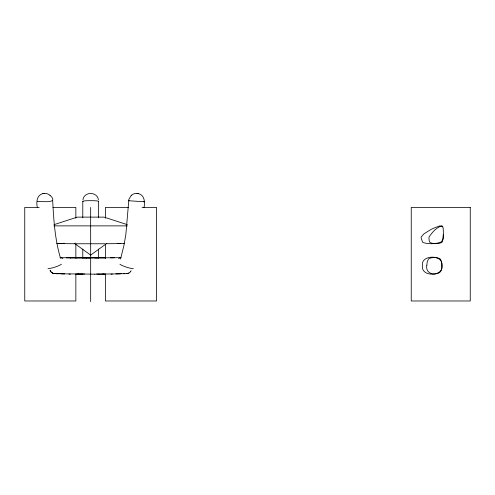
<?xml version="1.0" encoding="UTF-8"?>
<svg xmlns="http://www.w3.org/2000/svg" width="495" height="495" viewBox="0 0 495 495"><rect width="100%" height="100%" fill="white"/><g stroke="black" fill="none" stroke-linecap="round" stroke-linejoin="round"><path stroke-width="0.74" d="M82.789 201.273L82.789 217.559M443.371 232.65L443.186 228.263L442.53 226.425A1.398 1.398 0 0 0 442.128 226.128L440.043 225.924A6.373 6.373 0 0 0 439.35 225.998L432.983 228.492A86.965 86.965 0 0 0 429.747 230.2L423.813 233.956L421.282 236.913A2.908 2.908 0 0 0 421.121 237.798L422.52 242.03A3.069 3.069 0 0 0 423.12 242.575C428.689 244.227 435.322 244.109 440.798 242.135A4.319 4.319 0 0 0 441.936 241.108L443.099 238.237L443.371 233.182M443.371 234.284L443.093 239.289L442.227 241.832A3.162 3.162 0 0 1 441.472 242.63C438.094 244.085 433.787 243.917 430.341 242.723A2.364 2.364 0 0 1 429.815 242.222L429.19 240.675L428.955 237.798A4.517 4.517 0 0 1 429.128 236.913C432.005 232.57 436.658 227.007 441.911 226.017A1.429 1.429 0 0 1 442.412 226.308L442.846 226.92M143.965 207.696C145.177 202.597 144.67 195.086 138.47 193.613C135.97 192.976 133.223 193.632 131.299 195.346M120.557 259.034L123.923 245.495L125.829 234.723L128.898 199.25L131.336 195.308M82.937 199.72C84.107 191.398 97.218 191.398 98.394 199.72M131.076 270.765L130.655 271.489M130.433 271.811L130.686 271.489M130.21 272.108L128.954 272.993M106.809 243.41L90.665 255.104L74.516 243.41M128.978 272.993L127.413 273.469M118.528 258.18L118.924 258.05M53.943 224.693L77.239 217.119L104.086 217.119L127.382 224.693M50.032 195.346C48.089 193.619 45.317 192.963 42.805 193.625C36.636 195.129 36.166 202.61 37.36 207.696M118.899 258.05L119.314 257.945M127.821 273.382L128.217 273.277M119.283 257.945L119.71 257.852M63.608 243.33L63.954 243.262M64.028 243.262L63.236 243.385M37.403 201.632C39.408 200.809 60.316 204.515 49.995 195.308M61.386 273.543L61.856 273.469M119.685 257.852L120.545 257.728M127.444 273.469L126.565 273.599M42.855 193.613L44.327 193.384M60.978 273.599L61.46 273.543M63.31 243.385L62.438 243.466M60.563 273.636L61.052 273.599M120.514 257.728L120.972 257.685M126.596 273.599L124.771 273.698M62.921 243.429L62.005 243.497M60.631 273.636L59.703 273.685M129.009 200.692L128.638 200.747L144.354 201.762L143.723 201.601M61.559 243.515L62.079 243.497M92.93 257.697L88.494 257.697L105.522 257.945M90.665 257.617L75.797 257.945M61.089 243.534L61.627 243.515M84.657 273.983L76.725 274.156M59.258 273.698L59.771 273.685M61.163 243.534L60.093 243.552M98.808 274.143L120.953 273.797M115.861 273.908L120.062 273.815M61.238 273.815L94.861 274.162M86.446 257.951L118.355 257.703M82.517 274.143L75.958 274.162M110.441 257.833L114.401 257.771M124.61 243.546L123.397 243.552M58.812 273.704L59.332 273.698M124.313 273.704L124.802 273.698M120.867 243.583L106.747 243.738M78.012 274.143L78.699 274.137M111.004 274.156L112.384 274.137M59.573 243.552L60.167 243.552M104.736 243.757L76.583 243.757M102.88 274.106L103.263 274.106M58.886 273.704L57.903 273.71M123.855 273.71L124.338 273.704M94.737 274.162L99.062 274.137M94.749 257.951L98.833 257.932M59.029 243.552L59.641 243.552M39.241 207.417L24.75 207.417L24.75 300.979L75.853 300.979L75.853 273.914M52.971 207.417L75.853 207.417L75.853 218.246M128.329 207.417L105.441 207.417L105.441 218.246M142.059 207.417L156.55 207.417L156.55 300.979L105.441 300.979L105.441 273.914M53.906 225.875L127.419 225.875M58.472 243.552L59.103 243.552M123.428 243.552L120.211 243.534M123.397 273.71L123.88 273.71M57.896 243.552L58.546 243.552M82.226 257.938L90.665 257.957M123.422 273.71L121.597 273.685M57.445 273.71L57.977 273.71M86.575 257.951L70.228 257.821L74.825 257.876M57.315 243.552L57.971 243.552M56.987 273.704L57.519 273.71M74.572 243.738L62.5 243.614M96.643 273.983L105.361 274.162M68.96 274.137L70.333 274.156M102.614 274.137L104.594 274.156M56.721 243.546L57.389 243.552M56.529 273.698L57.061 273.704M66.138 257.765L70.865 257.833L62.952 257.703M60.347 273.797L64.678 273.89M56.071 273.685L56.597 273.698M119.741 243.515L120.236 243.534M55.619 273.667L56.145 273.685M121.628 273.685L119.914 273.543M119.289 243.497L119.771 243.515M52.315 200.692L52.693 200.747C53.701 220.089 54.951 239.636 60.557 258.291M119.32 243.497L118.454 243.429M55.174 273.636L55.694 273.667M59.988 257.654L60.427 257.685M54.735 273.599L55.242 273.636M60.353 257.685L60.854 257.728M118.064 243.385L118.478 243.429M54.302 273.543L54.803 273.599M60.786 257.728L61.275 257.784M120.347 273.599L119.518 273.469M118.088 243.385L117.346 243.262M136.997 193.384L138.47 193.613M53.881 273.469L54.376 273.543M61.207 257.784L61.689 257.852M53.479 273.382L53.955 273.469M61.615 257.852L62.085 257.945M53.083 273.277L53.547 273.382M62.017 257.945L62.475 258.05M52.705 273.147L53.157 273.277M62.401 258.05L62.846 258.18M52.346 272.993L52.779 273.147M52.421 272.993L51.393 272.374M52.08 272.813L50.639 271.489M51.189 272.108L50.434 271.142M50.509 271.142L50.088 270.375M50.162 270.375L50.323 270.765M98.536 201.273L98.542 217.559M105.441 243.763L105.441 258.452M98.542 249.059L98.542 257.815M90.665 207.417L90.665 301.616M82.789 249.059L82.789 257.815M75.853 242.989L75.853 258.452M133.328 268.55A7.877 1.398 18.2 0 1 126.553 267.189A7.877 1.398 18.2 0 1 119.926 264.243M61.399 264.243A7.877 1.398 -18.2 0 1 54.772 267.189A7.877 1.398 -18.2 0 1 47.996 268.55M83.104 201.416A7.877 0.582 0 0 1 90.665 200.673A7.877 0.582 0 0 1 98.22 201.416M426.839 265.178C425.372 271.681 431.244 275.325 437.005 273.605C443.39 272.714 442.734 263.513 440.401 259.225A3.459 3.459 0 0 0 439.628 258.514C436.429 257.177 432.358 257.177 429.153 258.514A3.49 3.49 0 0 0 428.373 259.225L427.222 261.818L426.839 265.178M441.812 265.679C443.811 276.575 421.814 277.058 422.371 266.681A14.578 14.578 0 0 1 422.371 264.676C421.845 254.356 443.959 254.628 441.812 265.679M470.25 207.417L411.24 207.417L411.24 300.979L470.25 300.979L470.25 207.417"/></g></svg>
